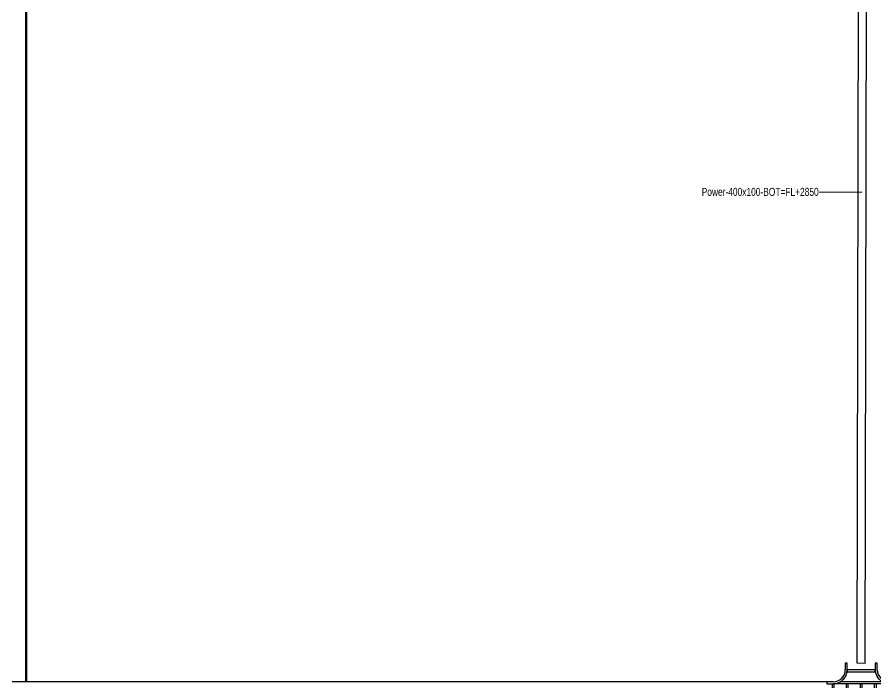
# Model space of a CAD drawing. Header units: millimetres. Extents: x -108050 to 96605, y 58136 to 140997.
# Drawn here: x -42641 to -31912, y 97626 to 105934 of the extents above; entities that cross this region are included whole.
import ezdxf

# ---------------------------------------------------------------- set-up
doc = ezdxf.new("R2010")
doc.units = ezdxf.units.MM
for name, color, linetype, lineweight in [('E-CABL-TRAY', 211, 'Continuous', 25), ('E-CABL-TRAY-IDEN', 211, 'Continuous', 9), ('P-PIPE', 3, 'Continuous', 50)]:
    doc.layers.add(name, color=color, linetype=linetype, lineweight=lineweight)
doc.styles.add('Arial_2', font='arial.ttf', dxfattribs={"width": 0.75, "height": 100})

# ---------------------------------------------------------------- blocks, each defined once
blk = doc.blocks.new('E_Ladder Horizontal Tee - Standard-V262-HẦM')
at = {"layer": 'E-CABL-TRAY'}
for p, q in [((-200, 200), (-430, 200)), ((-430, 200), (-430, 175)), ((-430, 175), (430, 175)), ((-363, 175), (-363, -175)), ((-337, -175), (-337, 175)), ((-188, 175), (-188, -175)), ((175, 200), (-175, 200)), ((-162, -175), (-162, 175)), ((-13, 175), (-13, -175)), ((13, -175), (13, 175)), ((162, 175), (162, -175)), ((188, -175), (188, 175)), ((430, 200), (200, 200)), ((337, 175), (337, -175)), ((363, -175), (363, 175)), ((430, 175), (430, 200)), ((-350, -175), (-430, -175)), ((-430, -175), (-430, -200)), ((-430, -200), (-350, -200)), ((-350, -175), (-337, -175)), ((-350, -175), (350, -175)), ((-259, -200), (259, -200)), ((-188, -175), (-162, -175)), ((-13, -175), (13, -175)), ((162, -175), (188, -175)), ((337, -175), (350, -175)), ((430, -175), (350, -175)), ((350, -200), (430, -200)), ((430, -200), (430, -175)), ((-200, -350), (-200, -430)), ((175, -325), (-175, -325)), ((-175, -325), (-175, -350)), ((-175, -350), (175, -350)), ((-175, -430), (-175, -350)), ((175, -350), (175, -325)), ((175, -350), (175, -430)), ((200, -430), (200, -350)), ((-200, -430), (-175, -430)), ((175, -430), (200, -430))]:
    blk.add_line(p, q, dxfattribs=at)
for centre, radius, start, end in [((-350, -350), 175, 360, 90), ((-350, -350), 175, 76.6372, 90), ((-350, -350), 150, 0, 90), ((-350, -350), 175, 61.5893, 73.0712), ((-350, -350), 175, 58.7805, 59.5164), ((-350, -350), 175, 50.9018, 58.7805), ((350, -350), 175, 90, 180), ((350, -350), 150, 90, 180), ((350, -350), 175, 121.2195, 129.0982), ((350, -350), 175, 120.4836, 121.2195), ((350, -350), 175, 106.9288, 118.4107), ((350, -350), 175, 90, 103.3628), ((-350, -350), 175, 35.6308, 44.0854), ((-350, -350), 175, 19.7932, 29.3903), ((-350, -350), 175, 360, 14.6951), ((350, -350), 175, 165.3049, 180), ((350, -350), 175, 150.6097, 160.2068), ((350, -350), 175, 135.9146, 144.3692)]:
    blk.add_arc(centre, radius, start, end, dxfattribs=at)

msp = doc.modelspace()

# ---------------------------------------------------------------- linework, layer by layer
at = {"layer": 'E-CABL-TRAY'}
for p, q in [((-32144, 97869), (-32117, 113162)), ((-32044, 97868), (-32017, 113162)), ((-32044, 97868), (-32144, 97869)), ((-32524, 97639), (-88209, 97639)), ((-32524, 97639), (-32524, 97613))]:
    msp.add_line(p, q, dxfattribs=at)
at = {"layer": 'E-CABL-TRAY-IDEN'}
msp.add_line((-32083, 103749), (-32620, 103750), dxfattribs=at)
at = {"layer": 'P-PIPE'}
msp.add_line((-42527, 97639), (-42527, 109153), dxfattribs=at)

# ---------------------------------------------------------------- block references
at = {"layer": 'E-CABL-TRAY', "rotation": 180}
msp.add_blockref('E_Ladder Horizontal Tee - Standard-V262-HẦM', (-32094, 97439), dxfattribs=at)

# ---------------------------------------------------------------- texts
at = {"layer": 'E-CABL-TRAY-IDEN', "insert": (-34088, 103804), "char_height": 100, "width": 1773.73, "attachment_point": 1, "style": 'Arial_2'}
msp.add_mtext('Power-400x100-BOT=FL+2850', dxfattribs=at)

doc.saveas('drawing.dxf')
